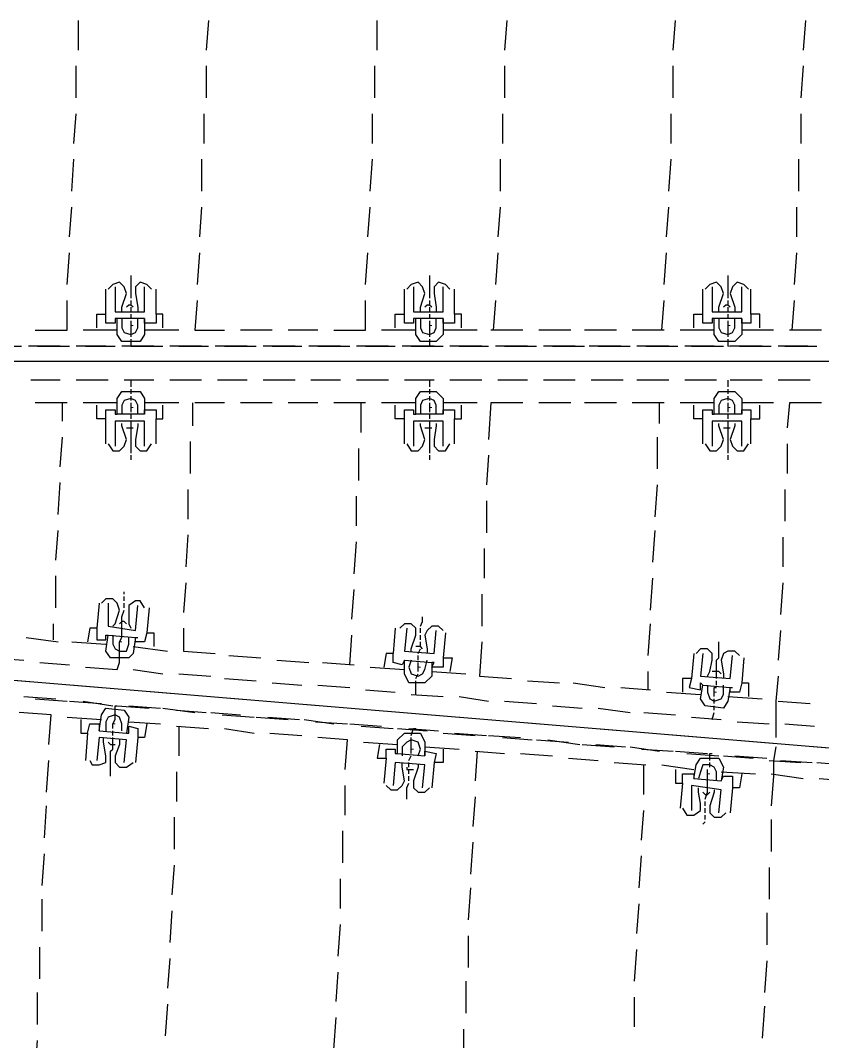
# Model space of a CAD drawing. Header units: millimetres. Extents: x -45 to 90, y -17 to 16.
# Drawn here: x 45.747 to 47.361, y -2.12 to -0.064 of the extents above; entities that cross this region are included whole.
import ezdxf

# ---------------------------------------------------------------- set-up
doc = ezdxf.new("R2010")
doc.units = ezdxf.units.MM
doc.layers.add('PDF_Geometry', color=7, linetype='Continuous')

msp = doc.modelspace()

# ---------------------------------------------------------------- linework, layer by layer
at = {"color": 2}
for p, q in [((0, -0.75), (53.4325, -0.75)), ((40.7692, -0.9801), (53.4212, -2.0305))]:
    msp.add_line(p, q, dxfattribs=at)
at = {"color": 1}
msp.add_lwpolyline([(41.9915, -1.0816), (49.2328, -1.6828)], dxfattribs=at)
at = {"layer": 'PDF_Geometry', "lineweight": 25}
for points in [[(45.8641, -0.1238), (45.8641, -0.0642)], [(46.1254, -0.0642), (46.1208, -0.1238)], [(46.4646, -0.1238), (46.4646, -0.0642)], [(46.7259, -0.0642), (46.7213, -0.1238)], [(47.0606, -0.1238), (47.0652, -0.0642)], [(47.3264, -0.0642), (47.3219, -0.1238)], [(45.8595, -0.22), (45.8595, -0.1559)], [(46.1208, -0.1559), (46.1208, -0.22)], [(46.4599, -0.22), (46.4599, -0.1559)], [(46.7213, -0.1559), (46.7213, -0.22)], [(47.0606, -0.22), (47.0606, -0.1559)], [(47.3219, -0.1559), (47.3173, -0.22)], [(45.8549, -0.3117), (45.8595, -0.2521)], [(46.116, -0.2521), (46.116, -0.3117)], [(46.4555, -0.3117), (46.4555, -0.2521)], [(46.7168, -0.2521), (46.7168, -0.3117)], [(47.056, -0.3117), (47.056, -0.2521)], [(47.3173, -0.2521), (47.3173, -0.3117)], [(45.8504, -0.408), (45.8549, -0.3438)], [(46.1117, -0.3438), (46.1117, -0.408)], [(46.4509, -0.408), (46.4555, -0.3438)], [(46.7122, -0.3438), (46.7122, -0.408)], [(47.0514, -0.408), (47.056, -0.3438)], [(47.3127, -0.3438), (47.3127, -0.408)], [(45.8458, -0.4997), (45.8504, -0.4401)], [(46.1117, -0.4401), (46.1071, -0.4997)], [(46.4463, -0.4997), (46.4509, -0.4401)], [(46.7122, -0.4401), (46.7076, -0.4997)], [(47.0468, -0.4997), (47.0514, -0.4401)], [(47.3081, -0.4401), (47.3081, -0.4997)], [(45.8412, -0.5959), (45.8458, -0.5318)], [(46.1071, -0.5318), (46.1025, -0.5959)], [(46.4417, -0.5959), (46.4463, -0.5318)], [(46.7076, -0.5318), (46.703, -0.5959)], [(47.0422, -0.5959), (47.0468, -0.5318)], [(47.3081, -0.5318), (47.3035, -0.5959)], [(45.9512, -0.6509), (45.9512, -0.6418), (45.9604, -0.6143), (45.9558, -0.6005), (45.9466, -0.5914), (45.9329, -0.5959), (45.9237, -0.6051)], [(45.9695, -0.5776), (45.9695, -0.5822), (45.9695, -0.5868), (45.9695, -0.5959), (45.9695, -0.6005), (45.9695, -0.6097), (45.9695, -0.6143), (45.9695, -0.6234)], [(46.0108, -0.6051), (46.0014, -0.5959), (45.9879, -0.5914), (45.9787, -0.6005), (45.9787, -0.6143), (45.9833, -0.6418), (45.9833, -0.6509)], [(46.5517, -0.6509), (46.5517, -0.6418), (46.5609, -0.6143), (46.5563, -0.6005), (46.5471, -0.5914), (46.5334, -0.5959), (46.5242, -0.6051)], [(46.5701, -0.5776), (46.5701, -0.5822), (46.5701, -0.5868), (46.5701, -0.5959), (46.5701, -0.6005), (46.5701, -0.6097), (46.5701, -0.6143), (46.5701, -0.6234)], [(46.6113, -0.6051), (46.6022, -0.5959), (46.5884, -0.5914), (46.5792, -0.6005), (46.5792, -0.6143), (46.5838, -0.6418), (46.5838, -0.6509)], [(47.1522, -0.6509), (47.1522, -0.6418), (47.1614, -0.6143), (47.1568, -0.6005), (47.1475, -0.5914), (47.1339, -0.5959), (47.1247, -0.6051)], [(47.1706, -0.5776), (47.1706, -0.5822), (47.1706, -0.5868), (47.1706, -0.5959), (47.1706, -0.6005), (47.1706, -0.6097), (47.1706, -0.6143), (47.1706, -0.6234)], [(47.2118, -0.6051), (47.2027, -0.5959), (47.1889, -0.5914), (47.1798, -0.6005), (47.1752, -0.6143), (47.1843, -0.6418), (47.1843, -0.6509)], [(45.9008, -0.683), (45.9008, -0.6555), (45.9191, -0.6555), (45.9191, -0.6051)], [(45.9375, -0.6005), (45.9375, -0.6509), (45.9971, -0.6509), (45.9971, -0.6005)], [(46.0337, -0.683), (46.0337, -0.6555), (46.02, -0.6555), (46.02, -0.6051)], [(46.5013, -0.683), (46.5013, -0.6555), (46.5196, -0.6555), (46.5196, -0.6051)], [(46.538, -0.6005), (46.538, -0.6509), (46.5976, -0.6509), (46.5976, -0.6005)], [(46.6342, -0.683), (46.6342, -0.6555), (46.6205, -0.6555), (46.6205, -0.6051)], [(47.1018, -0.683), (47.1018, -0.6555), (47.1202, -0.6555), (47.1202, -0.6051)], [(47.1385, -0.6005), (47.1385, -0.6509), (47.1981, -0.6509), (47.1981, -0.6005)], [(47.2348, -0.683), (47.2348, -0.6555), (47.2164, -0.6555), (47.2164, -0.6051)], [(45.777, -0.6876), (45.8412, -0.6876), (45.8412, -0.628)], [(45.9741, -0.6418), (45.9695, -0.6372), (45.965, -0.6372), (45.9604, -0.6418)], [(45.9695, -0.628), (45.9695, -0.6372)], [(46.1025, -0.628), (46.0979, -0.6876), (46.1575, -0.6876)], [(46.3775, -0.6876), (46.4417, -0.6876), (46.4417, -0.628)], [(46.5745, -0.6418), (46.5701, -0.6372), (46.5655, -0.6372), (46.5609, -0.6418)], [(46.5701, -0.628), (46.5701, -0.6372)], [(46.703, -0.628), (46.6984, -0.6876)], [(47.0376, -0.6876), (47.0422, -0.628)], [(47.1752, -0.6418), (47.1706, -0.6372), (47.166, -0.6372), (47.1614, -0.6418)], [(47.1706, -0.628), (47.1706, -0.6372)], [(47.3035, -0.628), (47.2989, -0.6876)], [(45.9971, -0.6645), (45.942, -0.6645), (45.9375, -0.6645), (45.9375, -0.6739), (45.9191, -0.6739), (45.9191, -0.6555)], [(46.02, -0.6555), (46.02, -0.6739), (45.9971, -0.6739), (45.9971, -0.6645), (45.9971, -0.6968), (45.9879, -0.7105), (45.9512, -0.7105), (45.942, -0.6968), (45.942, -0.6645)], [(45.9695, -0.6418), (45.9695, -0.6509)], [(45.9695, -0.6555), (45.9695, -0.6645)], [(46.5976, -0.6645), (46.5426, -0.6645), (46.538, -0.6645), (46.538, -0.6739), (46.5196, -0.6739), (46.5196, -0.6555)], [(46.6205, -0.6555), (46.6205, -0.6739), (46.5976, -0.6739), (46.5976, -0.6645), (46.5976, -0.6968), (46.5838, -0.7105), (46.5517, -0.7105), (46.5426, -0.6968), (46.5426, -0.6645)], [(46.5701, -0.6418), (46.5701, -0.6509)], [(46.5701, -0.6555), (46.5701, -0.6645)], [(47.1981, -0.6645), (47.1431, -0.6645), (47.1385, -0.6645), (47.1385, -0.6739), (47.1202, -0.6739), (47.1202, -0.6555)], [(47.2164, -0.6555), (47.2164, -0.6739), (47.1981, -0.6739), (47.1981, -0.6645), (47.1981, -0.6968), (47.1843, -0.7105), (47.1522, -0.7105), (47.1431, -0.6968), (47.1431, -0.6645)], [(47.1706, -0.6418), (47.1706, -0.6509)], [(47.1706, -0.6555), (47.1706, -0.6645)], [(45.9512, -0.6645), (45.9512, -0.683), (45.9558, -0.6922), (45.9695, -0.6968), (45.9787, -0.6922), (45.9833, -0.683), (45.9833, -0.6645)], [(45.9695, -0.6693), (45.9695, -0.6784), (45.9695, -0.6876), (45.9695, -0.6922), (45.9695, -0.7014)], [(46.5517, -0.6645), (46.5517, -0.683), (46.5563, -0.6922), (46.5701, -0.6968), (46.5792, -0.6922), (46.5838, -0.683), (46.5838, -0.6645)], [(46.5701, -0.6693), (46.5701, -0.6784), (46.5701, -0.6876), (46.5701, -0.6922), (46.5701, -0.7014)], [(47.1522, -0.6645), (47.1522, -0.683), (47.1568, -0.6922), (47.1706, -0.6968), (47.1798, -0.6922), (47.1843, -0.683), (47.1843, -0.6645)], [(47.1706, -0.6693), (47.1706, -0.6784), (47.1706, -0.6876), (47.1706, -0.6922), (47.1706, -0.7014)], [(45.942, -0.6876), (45.8733, -0.6876)], [(46.0658, -0.6876), (45.9971, -0.6876)], [(46.2538, -0.6876), (46.1896, -0.6876)], [(46.3453, -0.6876), (46.2859, -0.6876)], [(46.5426, -0.6876), (46.4738, -0.6876)], [(46.6663, -0.6876), (46.5976, -0.6876)], [(46.758, -0.6876), (46.6938, -0.6876)], [(46.8543, -0.6876), (46.7901, -0.6876)], [(46.946, -0.6876), (46.8818, -0.6876)], [(47.0422, -0.6876), (46.9781, -0.6876)], [(47.1431, -0.6876), (47.0743, -0.6876)], [(47.2621, -0.6876), (47.1981, -0.6876)], [(47.3585, -0.6876), (47.2944, -0.6876)], [(45.9695, -0.706), (45.9695, -0.7197), (46.0337, -0.7197)], [(46.5701, -0.706), (46.5701, -0.7197)], [(47.1706, -0.706), (47.1706, -0.7197)], [(45.6899, -0.7197), (45.7495, -0.7197)], [(45.8274, -0.7197), (45.7633, -0.7197)], [(45.7816, -0.7197), (45.8458, -0.7197)], [(45.9191, -0.7197), (45.8595, -0.7197)], [(45.8779, -0.7197), (45.9375, -0.7197)], [(46.0154, -0.7197), (45.9512, -0.7197)], [(46.1117, -0.7197), (46.0475, -0.7197)], [(46.0658, -0.7197), (46.1254, -0.7197)], [(46.2033, -0.7197), (46.1392, -0.7197)], [(46.1575, -0.7197), (46.2217, -0.7197)], [(46.2996, -0.7197), (46.2354, -0.7197)], [(46.2538, -0.7197), (46.3134, -0.7197)], [(46.3913, -0.7197), (46.3271, -0.7197)], [(46.3453, -0.7197), (46.4096, -0.7197)], [(46.4876, -0.7197), (46.4234, -0.7197)], [(46.4417, -0.7197), (46.5013, -0.7197)], [(46.5792, -0.7197), (46.5151, -0.7197)], [(46.5334, -0.7197), (46.5976, -0.7197)], [(46.6755, -0.7197), (46.6113, -0.7197)], [(46.6297, -0.7197), (46.6891, -0.7197)], [(46.7672, -0.7197), (46.703, -0.7197)], [(46.7213, -0.7197), (46.7855, -0.7197)], [(46.8634, -0.7197), (46.7993, -0.7197)], [(46.8176, -0.7197), (46.8818, -0.7197)], [(46.9551, -0.7197), (46.891, -0.7197)], [(46.9093, -0.7197), (46.9735, -0.7197)], [(47.0514, -0.7197), (46.9872, -0.7197)], [(47.0056, -0.7197), (47.0697, -0.7197)], [(47.1431, -0.7197), (47.0835, -0.7197)], [(47.0972, -0.7197), (47.1614, -0.7197)], [(47.2393, -0.7197), (47.1752, -0.7197)], [(47.1935, -0.7197), (47.2577, -0.7197)], [(47.331, -0.7197), (47.2714, -0.7197)], [(47.2852, -0.7197), (47.3494, -0.7197)], [(45.8274, -0.7885), (45.7678, -0.7885)], [(45.9237, -0.7885), (45.8595, -0.7885)], [(46.0154, -0.7885), (45.9558, -0.7885)], [(45.9695, -0.7885), (45.9695, -0.8022)], [(46.1117, -0.7885), (46.0475, -0.7885)], [(46.2033, -0.7885), (46.1437, -0.7885)], [(46.2996, -0.7885), (46.2354, -0.7885)], [(46.3913, -0.7885), (46.3317, -0.7885)], [(46.4876, -0.7885), (46.4234, -0.7885)], [(46.5792, -0.7885), (46.5196, -0.7885)], [(46.5701, -0.7885), (46.5701, -0.8022)], [(46.6755, -0.7885), (46.6113, -0.7885)], [(46.7672, -0.7885), (46.7076, -0.7885)], [(46.8634, -0.7885), (46.7993, -0.7885)], [(46.9597, -0.7885), (46.8955, -0.7885)], [(47.0514, -0.7885), (46.9872, -0.7885)], [(47.1475, -0.7885), (47.0835, -0.7885)], [(47.1706, -0.7885), (47.1706, -0.8022)], [(47.2393, -0.7885), (47.1752, -0.7885)], [(47.3356, -0.7885), (47.2714, -0.7885)], [(45.9191, -0.8664), (45.9191, -0.8481), (45.9375, -0.8481), (45.9375, -0.8572), (45.942, -0.8572), (45.942, -0.8251), (45.9512, -0.8114), (45.9879, -0.8114), (45.9971, -0.8251), (45.9971, -0.8572), (45.9971, -0.8481), (46.02, -0.8481), (46.02, -0.8664)], [(45.9695, -0.8068), (45.9695, -0.816)], [(45.9695, -0.8206), (45.9695, -0.8297)], [(46.5196, -0.8664), (46.5196, -0.8481), (46.538, -0.8481), (46.538, -0.8572), (46.5426, -0.8572), (46.5426, -0.8251), (46.5517, -0.8114), (46.5838, -0.8114), (46.5976, -0.8251), (46.5976, -0.8572), (46.5976, -0.8481), (46.6205, -0.8481), (46.6205, -0.8664)], [(46.5701, -0.8068), (46.5701, -0.816)], [(46.5701, -0.8206), (46.5701, -0.8297)], [(47.1202, -0.8664), (47.1202, -0.8481), (47.1385, -0.8481), (47.1385, -0.8572), (47.1431, -0.8572), (47.1431, -0.8251), (47.1522, -0.8114), (47.1843, -0.8114), (47.1981, -0.8251), (47.1981, -0.8572), (47.1981, -0.8481), (47.2164, -0.8481), (47.2164, -0.8664)], [(47.1706, -0.8068), (47.1706, -0.816)], [(47.1706, -0.8206), (47.1706, -0.8297)], [(45.8412, -0.8343), (45.777, -0.8343)], [(45.832, -0.871), (45.832, -0.8343)], [(45.942, -0.8343), (45.8733, -0.8343)], [(45.9191, -0.9168), (45.9191, -0.8664), (45.9008, -0.8664), (45.9008, -0.8389)], [(45.9833, -0.8572), (45.9833, -0.8389), (45.9787, -0.8297), (45.9695, -0.8251), (45.9558, -0.8297), (45.9512, -0.8389), (45.9512, -0.8572)], [(45.9695, -0.8343), (45.9695, -0.8435), (45.9695, -0.8526)], [(46.0658, -0.8343), (45.9971, -0.8343)], [(46.02, -0.9168), (46.02, -0.8664), (46.0337, -0.8664), (46.0337, -0.8389)], [(46.0933, -0.8343), (46.0933, -0.8802)], [(46.1575, -0.8343), (46.0979, -0.8343)], [(46.2538, -0.8343), (46.1896, -0.8343)], [(46.3453, -0.8343), (46.2859, -0.8343)], [(46.4417, -0.8343), (46.3775, -0.8343)], [(46.4325, -0.8937), (46.4325, -0.8343)], [(46.5426, -0.8343), (46.4738, -0.8343)], [(46.5196, -0.9168), (46.5196, -0.8664), (46.5013, -0.8664), (46.5013, -0.8389)], [(46.5838, -0.8572), (46.5838, -0.8389), (46.5792, -0.8297), (46.5701, -0.8251), (46.5563, -0.8297), (46.5517, -0.8389), (46.5517, -0.8572)], [(46.5701, -0.8343), (46.5701, -0.8435), (46.5701, -0.8526)], [(46.6663, -0.8343), (46.5976, -0.8343)], [(46.6205, -0.9168), (46.6205, -0.8664), (46.6342, -0.8664), (46.6342, -0.8389)], [(46.758, -0.8343), (46.6938, -0.8343), (46.6891, -0.9077)], [(46.8543, -0.8343), (46.7901, -0.8343)], [(46.946, -0.8343), (46.8818, -0.8343)], [(47.0422, -0.8343), (46.9781, -0.8343)], [(47.0329, -0.8756), (47.0329, -0.8343)], [(47.1431, -0.8343), (47.0743, -0.8343)], [(47.1202, -0.9168), (47.1202, -0.8664), (47.1018, -0.8664), (47.1018, -0.8389)], [(47.1843, -0.8572), (47.1843, -0.8389), (47.1798, -0.8297), (47.1706, -0.8251), (47.1568, -0.8297), (47.1522, -0.8389), (47.1522, -0.8572)], [(47.1706, -0.8343), (47.1706, -0.8435), (47.1706, -0.8526)], [(47.2621, -0.8343), (47.1981, -0.8343)], [(47.2164, -0.9168), (47.2164, -0.8664), (47.2348, -0.8664), (47.2348, -0.8389)], [(47.3585, -0.8343), (47.2944, -0.8343), (47.2898, -0.8847)], [(45.9971, -0.8572), (45.942, -0.8572)], [(45.9695, -0.8572), (45.9695, -0.8664)], [(46.5976, -0.8572), (46.5426, -0.8572)], [(46.5701, -0.8572), (46.5701, -0.8664)], [(47.1981, -0.8572), (47.1431, -0.8572)], [(47.1706, -0.8572), (47.1706, -0.8664)], [(45.9237, -0.9168), (45.9329, -0.9306), (45.9466, -0.9306), (45.9558, -0.9214), (45.9604, -0.9077), (45.9512, -0.8802), (45.9512, -0.8756)], [(45.9971, -0.9214), (45.9971, -0.871), (45.9375, -0.871), (45.9375, -0.9214)], [(45.9695, -0.871), (45.9695, -0.8802), (45.9695, -0.8847), (45.9695, -0.8937), (45.9695, -0.8985), (45.9695, -0.9077), (45.9695, -0.9122), (45.9695, -0.9214), (45.9695, -0.926), (45.9695, -0.9352)], [(45.9833, -0.8756), (45.9833, -0.8802), (45.9787, -0.9077), (45.9787, -0.9214), (45.9879, -0.9306), (46.0014, -0.9306), (46.0108, -0.9168)], [(46.5242, -0.9168), (46.5334, -0.9306), (46.5471, -0.9306), (46.5563, -0.9214), (46.5609, -0.9077), (46.5517, -0.8802), (46.5517, -0.8756)], [(46.5976, -0.9214), (46.5976, -0.871), (46.538, -0.871), (46.538, -0.9214)], [(46.5701, -0.871), (46.5701, -0.8802), (46.5701, -0.8847), (46.5701, -0.8937), (46.5701, -0.8985), (46.5701, -0.9077), (46.5701, -0.9122), (46.5701, -0.9214), (46.5701, -0.926), (46.5701, -0.9352)], [(46.5838, -0.8756), (46.5838, -0.8802), (46.5792, -0.9077), (46.5792, -0.9214), (46.5884, -0.9306), (46.6022, -0.9306), (46.6113, -0.9168)], [(47.1247, -0.9168), (47.1339, -0.9306), (47.1475, -0.9306), (47.1568, -0.9214), (47.1614, -0.9077), (47.1522, -0.8802), (47.1522, -0.8756)], [(47.1981, -0.9214), (47.1981, -0.871), (47.1385, -0.871), (47.1385, -0.9214)], [(47.1706, -0.871), (47.1706, -0.8802), (47.1706, -0.8847), (47.1706, -0.8937), (47.1706, -0.8985), (47.1706, -0.9077), (47.1706, -0.9122), (47.1706, -0.9214), (47.1706, -0.926), (47.1706, -0.9352)], [(47.1843, -0.8756), (47.1843, -0.8802), (47.1752, -0.9077), (47.1798, -0.9214), (47.1889, -0.9306), (47.2027, -0.9306), (47.2118, -0.9168)], [(45.8274, -0.9627), (45.832, -0.9031)], [(45.9604, -0.8847), (45.965, -0.8847), (45.9695, -0.8847), (45.9741, -0.8847)], [(46.5609, -0.8847), (46.5655, -0.8847), (46.5701, -0.8847), (46.5745, -0.8847)], [(47.0285, -0.9672), (47.0285, -0.9031)], [(47.1614, -0.8847), (47.166, -0.8847), (47.1706, -0.8847), (47.1752, -0.8847)], [(46.0887, -0.9122), (46.0887, -0.9764)], [(47.2898, -0.9168), (47.2898, -0.9764)], [(45.9695, -0.9397), (45.9695, -0.9489)], [(46.428, -0.9902), (46.428, -0.926)], [(46.5701, -0.9397), (46.5701, -0.9489)], [(46.6891, -0.9397), (46.6847, -0.9993)], [(47.1706, -0.9397), (47.1706, -0.9489)], [(45.8229, -1.0589), (45.8274, -0.9948)], [(47.0239, -1.0635), (47.0285, -0.9993)], [(46.0841, -1.0083), (46.0841, -1.0681)], [(46.4234, -1.0819), (46.4234, -1.0223)], [(47.2852, -1.0083), (47.2852, -1.0727)], [(46.6847, -1.0314), (46.6847, -1.0956)], [(45.8183, -1.1506), (45.8229, -1.091)], [(46.0841, -1.1002), (46.0796, -1.1644)], [(47.0193, -1.1552), (47.0239, -1.091)], [(47.2806, -1.1048), (47.2806, -1.1644)], [(46.4188, -1.1781), (46.4234, -1.1139)], [(46.6801, -1.1277), (46.6801, -1.1873)], [(45.8183, -1.2469), (45.8183, -1.1827)], [(47.0147, -1.2515), (47.0193, -1.1873)], [(46.0796, -1.1965), (46.075, -1.256)], [(46.4142, -1.2698), (46.4188, -1.2102)], [(47.2806, -1.1965), (47.276, -1.2606)], [(45.9329, -1.2836), (45.9375, -1.279), (45.9466, -1.2515), (45.942, -1.2375), (45.9329, -1.2285), (45.9191, -1.2285), (45.91, -1.2375)], [(45.9558, -1.2194), (45.9558, -1.2148)], [(45.9558, -1.2331), (45.9558, -1.224)], [(45.9971, -1.2469), (45.9879, -1.2331), (45.9787, -1.2331), (45.965, -1.2423), (45.965, -1.256), (45.965, -1.279), (45.9695, -1.2881)], [(46.6755, -1.2194), (46.6755, -1.2836)], [(45.8779, -1.3661), (45.942, -1.3707), (45.9466, -1.3569), (45.9466, -1.3431), (45.9466, -1.3294), (45.9466, -1.3156), (45.9512, -1.3065), (45.9512, -1.2927), (45.9512, -1.279), (45.9512, -1.2652), (45.9558, -1.2515)], [(45.9054, -1.2375), (45.9008, -1.2881), (45.8868, -1.2881), (45.8824, -1.3156)], [(45.9237, -1.2375), (45.9237, -1.2836), (45.9787, -1.2927), (45.9833, -1.2423)], [(45.9558, -1.2469), (45.9558, -1.2375)], [(46.0062, -1.2469), (46.0014, -1.2973), (46.0154, -1.2973), (46.0154, -1.3248)], [(45.9604, -1.279), (45.9558, -1.2744), (45.9512, -1.2744), (45.9466, -1.279)], [(46.5517, -1.2836), (46.5563, -1.2744), (46.5563, -1.2698), (46.5563, -1.2652)], [(45.8137, -1.3111), (45.8137, -1.279)], [(45.9008, -1.2881), (45.9008, -1.3111), (45.9191, -1.3111), (45.9191, -1.3019), (45.9237, -1.3019), (45.9787, -1.3065), (45.9741, -1.3386), (45.965, -1.3477), (45.9283, -1.3477), (45.9191, -1.334), (45.9237, -1.3019)], [(46.075, -1.2881), (46.075, -1.334), (46.1392, -1.3386)], [(46.5013, -1.2881), (46.4967, -1.3386), (46.483, -1.3386), (46.4784, -1.3661)], [(46.5334, -1.334), (46.5334, -1.3294), (46.5426, -1.3019), (46.5426, -1.2881), (46.5334, -1.279), (46.5196, -1.279), (46.5105, -1.2881)], [(46.5242, -1.2881), (46.5196, -1.334), (46.5792, -1.3386), (46.5838, -1.2927)], [(46.5517, -1.2973), (46.5517, -1.2881)], [(46.5976, -1.2927), (46.5884, -1.2836), (46.5745, -1.2836), (46.5655, -1.2927), (46.5609, -1.3019), (46.5655, -1.3294), (46.5655, -1.3386)], [(47.0101, -1.3431), (47.0147, -1.279)], [(47.276, -1.2927), (47.2714, -1.3521)], [(45.7587, -1.3065), (45.8229, -1.3156)], [(45.8504, -1.3156), (45.9191, -1.3202)], [(45.9329, -1.3019), (45.9329, -1.3202), (45.9375, -1.3294), (45.9466, -1.334), (45.9604, -1.334), (45.965, -1.3202), (45.965, -1.3065)], [(46.0014, -1.2973), (45.9971, -1.3156), (45.9787, -1.3156), (45.9787, -1.3065), (45.9833, -1.3065)], [(46.4096, -1.3615), (46.4142, -1.3019)], [(46.5517, -1.3111), (46.5517, -1.3019)], [(46.5517, -1.3248), (46.5517, -1.3156)], [(46.6022, -1.2973), (46.5976, -1.3477), (46.6159, -1.3477), (46.6113, -1.3752)], [(46.6755, -1.3156), (46.6709, -1.3844), (46.7351, -1.389)], [(47.1475, -1.389), (47.1475, -1.3798), (47.1475, -1.3752), (47.1475, -1.3661), (47.1475, -1.3615), (47.1475, -1.3521), (47.1522, -1.3477), (47.1522, -1.3386), (47.1522, -1.334), (47.1522, -1.3248), (47.1522, -1.3202), (47.1522, -1.3156)], [(45.9741, -1.3248), (46.0429, -1.334)], [(46.5563, -1.3294), (46.5517, -1.3248), (46.5471, -1.3248), (46.5426, -1.3248)], [(46.5471, -1.3386), (46.5517, -1.3294)], [(47.1293, -1.3844), (47.1339, -1.3752), (47.1385, -1.3521), (47.1385, -1.3386), (47.1293, -1.3294), (47.1156, -1.3294), (47.1064, -1.3386)], [(47.1935, -1.3431), (47.1843, -1.334), (47.1706, -1.334), (47.1614, -1.3386), (47.1568, -1.3521), (47.1614, -1.3798), (47.1614, -1.389)], [(45.6899, -1.3477), (45.7541, -1.3521)], [(45.7862, -1.3569), (45.8458, -1.3615)], [(46.1667, -1.3431), (46.2307, -1.3477)], [(46.2629, -1.3521), (46.3271, -1.3569)], [(46.3546, -1.3569), (46.4188, -1.3615)], [(46.5976, -1.3477), (46.5976, -1.3661), (46.5745, -1.3661), (46.5792, -1.3569), (46.5745, -1.3569), (46.5745, -1.3844), (46.5609, -1.3982), (46.5288, -1.3982), (46.5196, -1.3798), (46.5196, -1.3521), (46.5151, -1.3615), (46.4967, -1.3569), (46.4967, -1.3386)], [(46.5196, -1.3521), (46.5745, -1.3569)], [(46.5334, -1.3521), (46.5288, -1.3661), (46.5334, -1.3798), (46.5471, -1.3844), (46.5563, -1.3798), (46.5609, -1.3707), (46.5655, -1.3521)], [(46.5471, -1.3521), (46.5471, -1.3431)], [(46.5471, -1.3752), (46.5471, -1.3661), (46.5471, -1.3569)], [(47.1018, -1.3386), (47.0972, -1.389), (47.0789, -1.389), (47.0789, -1.4165)], [(47.1202, -1.3386), (47.1156, -1.3844), (47.1752, -1.389), (47.1798, -1.3431)], [(47.2027, -1.3477), (47.1981, -1.3982), (47.2118, -1.3982), (47.2118, -1.4257)], [(45.9741, -1.3707), (46.0337, -1.3798)], [(46.4509, -1.3661), (46.5196, -1.3707)], [(46.5745, -1.3752), (46.6434, -1.3798)], [(47.0101, -1.4119), (47.0101, -1.3752)], [(47.1568, -1.3798), (47.1522, -1.3752), (47.1431, -1.3752), (47.1385, -1.3752)], [(46.0658, -1.3798), (46.13, -1.3844)], [(46.1575, -1.389), (46.2217, -1.3936)], [(46.5426, -1.389), (46.5471, -1.3798)], [(46.5426, -1.4211), (46.5426, -1.4073), (46.5426, -1.3936)], [(46.7672, -1.3936), (46.8314, -1.3982)], [(47.0972, -1.389), (47.0927, -1.4073), (47.1156, -1.4119), (47.1156, -1.3982), (47.1202, -1.4027), (47.1752, -1.4073), (47.1706, -1.4348), (47.1614, -1.4486), (47.1247, -1.444), (47.1156, -1.4302), (47.1202, -1.4027)], [(47.1475, -1.4027), (47.1475, -1.3936)], [(47.2714, -1.3844), (47.2669, -1.4348), (47.2669, -1.4807), (47.2669, -1.5082)], [(46.2538, -1.3982), (46.3134, -1.4027)], [(46.3453, -1.4027), (46.4096, -1.4073)], [(46.4417, -1.4119), (46.5013, -1.4165)], [(46.8589, -1.3982), (46.923, -1.4073)], [(46.9551, -1.4073), (47.0147, -1.4119)], [(47.0468, -1.4165), (47.1156, -1.4211)], [(47.1293, -1.4027), (47.1293, -1.4165), (47.1339, -1.4302), (47.1431, -1.4348), (47.1568, -1.4302), (47.1614, -1.4211), (47.1614, -1.4027)], [(47.1431, -1.4257), (47.1431, -1.4165), (47.1431, -1.4073), (47.1475, -1.4073)], [(47.1981, -1.3982), (47.1935, -1.4165), (47.1752, -1.4165), (47.1752, -1.4073), (47.1798, -1.4073)], [(45.7541, -1.4257), (45.8183, -1.4302)], [(45.777, -1.4302), (45.8412, -1.4348)], [(45.8458, -1.4348), (45.91, -1.4394)], [(45.8733, -1.4348), (45.9329, -1.444)], [(46.5334, -1.4211), (46.5976, -1.4257)], [(46.6297, -1.4257), (46.6891, -1.4348)], [(46.7213, -1.4348), (46.7855, -1.4394)], [(47.1431, -1.4394), (47.1431, -1.4302)], [(47.1706, -1.4257), (47.2393, -1.4302)], [(47.2714, -1.4348), (47.3356, -1.4394)], [(45.8045, -1.5219), (45.8091, -1.4623), (45.7449, -1.4577)], [(45.8824, -1.499), (45.8868, -1.4807), (45.9054, -1.4807), (45.9054, -1.4898), (45.9054, -1.4944), (45.91, -1.4623), (45.9191, -1.4486), (45.9558, -1.4532), (45.965, -1.4667), (45.9604, -1.499)], [(45.9329, -1.4898), (45.9329, -1.4807), (45.9375, -1.4715), (45.9375, -1.4667), (45.9375, -1.4577), (45.9375, -1.4532), (45.9375, -1.444), (45.942, -1.444), (46.0062, -1.4486)], [(45.965, -1.444), (46.0291, -1.4486)], [(46.0337, -1.4486), (46.0979, -1.4577)], [(46.0612, -1.4532), (46.1208, -1.4577)], [(46.13, -1.4577), (46.1896, -1.4623)], [(46.8176, -1.444), (46.8772, -1.4486)], [(46.9093, -1.4486), (46.9735, -1.4577)], [(47.001, -1.4577), (47.0652, -1.4623)], [(47.1385, -1.4715), (47.1431, -1.4577)], [(47.1431, -1.4532), (47.1431, -1.444)], [(45.8412, -1.4667), (45.91, -1.4715)], [(45.8687, -1.4715), (45.8687, -1.499), (45.8824, -1.499), (45.8779, -1.554)], [(45.9512, -1.4944), (45.9512, -1.4807), (45.9466, -1.4667), (45.9375, -1.4623), (45.9237, -1.4667), (45.9191, -1.4761), (45.9191, -1.4944)], [(45.965, -1.4761), (46.0291, -1.4807)], [(46.1529, -1.4623), (46.2171, -1.4667)], [(46.2217, -1.4667), (46.2859, -1.4715)], [(46.2446, -1.4667), (46.3088, -1.4715)], [(46.3179, -1.4715), (46.3775, -1.4807)], [(46.3409, -1.4761), (46.405, -1.4807)], [(47.0972, -1.4667), (47.1568, -1.4715)], [(47.1889, -1.4761), (47.2531, -1.4807)], [(45.9054, -1.4944), (45.9604, -1.499), (45.965, -1.499), (45.965, -1.4853), (45.9833, -1.4898), (45.9833, -1.5082)], [(45.9329, -1.5036), (45.9329, -1.4944)], [(46.0014, -1.4807), (45.9971, -1.5082), (45.9833, -1.5082), (45.9787, -1.5586)], [(46.0612, -1.4853), (46.1254, -1.4898)], [(46.0658, -1.4853), (46.0658, -1.5448)], [(46.1575, -1.4898), (46.2171, -1.499)], [(46.2492, -1.499), (46.3134, -1.5036)], [(46.4096, -1.4807), (46.4738, -1.4853)], [(46.4325, -1.4853), (46.4967, -1.4898)], [(46.483, -1.5494), (46.483, -1.5311), (46.5013, -1.5311), (46.5013, -1.5403), (46.5059, -1.5403), (46.5059, -1.5128), (46.5196, -1.499), (46.5517, -1.499), (46.5609, -1.5173), (46.5609, -1.5448), (46.5609, -1.5357), (46.5838, -1.5403), (46.5792, -1.5586)], [(46.5059, -1.4898), (46.5655, -1.4944)], [(46.5288, -1.4898), (46.5884, -1.4944)], [(46.5334, -1.5036), (46.538, -1.4898), (46.5426, -1.4898)], [(46.5976, -1.499), (46.6617, -1.5036)], [(46.6205, -1.499), (46.6847, -1.5036)], [(47.2852, -1.4807), (47.3448, -1.4853)], [(45.8868, -1.554), (45.8916, -1.5632), (45.9054, -1.5632), (45.9191, -1.5586), (45.9191, -1.5448), (45.9145, -1.5173), (45.9145, -1.5082)], [(45.9558, -1.5586), (45.9604, -1.5128), (45.9054, -1.5082), (45.9008, -1.554)], [(45.9237, -1.5173), (45.9283, -1.5219), (45.9329, -1.5219), (45.9375, -1.5219)], [(45.9283, -1.5861), (45.9283, -1.5769), (45.9283, -1.5724), (45.9283, -1.5632), (45.9283, -1.5586), (45.9283, -1.5494), (45.9283, -1.5448), (45.9283, -1.5357), (45.9329, -1.5311), (45.9329, -1.5219), (45.9329, -1.5173), (45.9329, -1.5082)], [(45.9466, -1.5128), (45.9466, -1.5219), (45.9375, -1.5448), (45.9375, -1.5586), (45.9466, -1.5678), (45.9604, -1.5678), (45.9741, -1.5586)], [(46.4005, -1.5724), (46.405, -1.5128), (46.3453, -1.5082)], [(46.4371, -1.5173), (46.5059, -1.5219)], [(46.5471, -1.5448), (46.5517, -1.5311), (46.5471, -1.5173), (46.5334, -1.5128), (46.5242, -1.5173), (46.5151, -1.5265), (46.5151, -1.5448)], [(46.5334, -1.5403), (46.5334, -1.5311), (46.5334, -1.5219), (46.5334, -1.5173), (46.5334, -1.5082)], [(46.6891, -1.5036), (46.7534, -1.5082)], [(46.7168, -1.5082), (46.7764, -1.5128)], [(46.7855, -1.5128), (46.8497, -1.5173)], [(46.8084, -1.5128), (46.8726, -1.5219)], [(46.4692, -1.5219), (46.4646, -1.5494), (46.483, -1.5494), (46.4784, -1.5999)], [(46.5059, -1.5403), (46.5609, -1.5448)], [(46.5609, -1.5265), (46.6297, -1.5311)], [(46.5976, -1.5311), (46.5976, -1.5586), (46.5792, -1.5586), (46.5745, -1.609)], [(46.6663, -1.5357), (46.6617, -1.5953)], [(46.6617, -1.5357), (46.7213, -1.5403)], [(46.7534, -1.5403), (46.8176, -1.5448)], [(46.8772, -1.5219), (46.9414, -1.5265)], [(46.9047, -1.5219), (46.9643, -1.5265)], [(46.9735, -1.5265), (47.0329, -1.5357)], [(46.9964, -1.5311), (47.0606, -1.5357)], [(47.0652, -1.5357), (47.1293, -1.5403)], [(47.0881, -1.5403), (47.1522, -1.5448)], [(47.1339, -1.554), (47.1339, -1.5403), (47.1385, -1.5403)], [(47.2669, -1.5265), (47.2621, -1.554), (47.2621, -1.5861), (47.2577, -1.6457)], [(45.7999, -1.6182), (45.8045, -1.554)], [(46.483, -1.6044), (46.4921, -1.6136), (46.5059, -1.6136), (46.5151, -1.6044), (46.5196, -1.5953), (46.5151, -1.5678), (46.5151, -1.5586)], [(46.5563, -1.609), (46.5609, -1.5632), (46.5013, -1.5586), (46.4967, -1.6044)], [(46.5288, -1.554), (46.5334, -1.5448)], [(46.5288, -1.5678), (46.5288, -1.5586)], [(46.8497, -1.5494), (46.9093, -1.554)], [(46.9414, -1.5586), (47.0056, -1.5632)], [(47.0789, -1.5999), (47.0789, -1.5813), (47.1018, -1.5813), (47.1018, -1.5907), (47.1064, -1.5632), (47.1156, -1.5494), (47.1522, -1.5494), (47.1614, -1.5678), (47.1568, -1.5953), (47.1614, -1.5861), (47.1798, -1.5861), (47.1798, -1.609)], [(47.1339, -1.5678), (47.1339, -1.5586)], [(47.1614, -1.5448), (47.221, -1.5494)], [(47.1843, -1.5448), (47.2485, -1.5494)], [(47.2531, -1.554), (47.3173, -1.5586)], [(47.276, -1.554), (47.3402, -1.5586)], [(47.3494, -1.5586), (47.409, -1.5632)], [(46.0612, -1.5769), (46.0612, -1.6365)], [(46.5242, -1.5678), (46.5242, -1.5724), (46.5334, -1.5724), (46.538, -1.5724)], [(46.5288, -1.5813), (46.5288, -1.5724)], [(46.5471, -1.5632), (46.5471, -1.5678), (46.538, -1.5953), (46.538, -1.609), (46.5471, -1.6182), (46.5609, -1.6182), (46.5701, -1.609)], [(47.001, -1.6228), (47.001, -1.5632)], [(47.0376, -1.5632), (47.1018, -1.5724)], [(47.0652, -1.5724), (47.0652, -1.5999), (47.0789, -1.5999), (47.0743, -1.6503)], [(47.1475, -1.5953), (47.1475, -1.5769), (47.1431, -1.5678), (47.1339, -1.5632), (47.1202, -1.5632), (47.1156, -1.5769), (47.111, -1.5907)], [(47.1247, -1.6319), (47.1293, -1.6182), (47.1293, -1.6044), (47.1293, -1.5907), (47.1293, -1.5813), (47.1293, -1.5724)], [(47.1568, -1.5769), (47.2256, -1.5813)], [(47.1981, -1.5813), (47.1935, -1.609), (47.1798, -1.609), (47.1752, -1.6595)], [(47.2577, -1.5813), (47.3219, -1.5907)], [(46.5242, -1.6319), (46.5242, -1.6274), (46.5242, -1.6228), (46.5242, -1.6136), (46.5242, -1.609), (46.5288, -1.5999)], [(46.5288, -1.5953), (46.5288, -1.5861)], [(47.1018, -1.5907), (47.1568, -1.5953)], [(47.354, -1.5907), (47.4135, -1.5953)], [(46.4005, -1.664), (46.4005, -1.6044)], [(47.0789, -1.6503), (47.0881, -1.664), (47.1018, -1.664), (47.1156, -1.6549), (47.1156, -1.6411), (47.111, -1.6182), (47.111, -1.609)], [(47.1522, -1.6595), (47.1568, -1.6136), (47.0972, -1.6044), (47.0972, -1.6549)], [(47.1202, -1.6182), (47.1247, -1.6228), (47.1293, -1.6228), (47.1339, -1.6182)], [(47.1431, -1.6136), (47.1431, -1.6182), (47.1339, -1.6457), (47.1339, -1.6595), (47.1431, -1.6686), (47.1568, -1.6686), (47.166, -1.6595)], [(46.6617, -1.6274), (46.6572, -1.687)], [(47.1247, -1.6457), (47.1247, -1.6365)], [(45.7954, -1.7099), (45.7999, -1.6457)], [(46.9964, -1.7145), (47.001, -1.6549)], [(47.1247, -1.6595), (47.1247, -1.6503)], [(47.1247, -1.6732), (47.1247, -1.664)], [(46.0566, -1.6686), (46.0566, -1.7328)], [(47.1202, -1.6824), (47.1247, -1.6778)], [(47.2577, -1.6732), (47.2577, -1.7374)], [(46.3959, -1.7603), (46.3959, -1.6959)], [(46.6572, -1.719), (46.6526, -1.7832)], [(45.7908, -1.8061), (45.7954, -1.742)], [(46.9918, -1.8105), (46.9964, -1.7465)], [(46.0566, -1.7649), (46.0521, -1.8245)], [(47.2531, -1.7695), (47.2531, -1.8336)], [(46.3913, -1.852), (46.3913, -1.7924)], [(46.6526, -1.8105), (46.648, -1.8749)], [(45.7908, -1.8978), (45.7908, -1.8336)], [(46.9872, -1.9024), (46.9918, -1.8428)], [(46.0521, -1.8566), (46.0475, -1.9207)], [(47.2485, -1.8612), (47.2485, -1.9251)], [(46.3867, -1.9483), (46.3913, -1.8841)], [(46.648, -1.907), (46.648, -1.9712)], [(45.7862, -1.9941), (45.7862, -1.9299)], [(46.0475, -1.9528), (46.0429, -2.0124)], [(46.9826, -1.9987), (46.9872, -1.9345)], [(47.2485, -1.9574), (47.2439, -2.0216)], [(46.3821, -2.0397), (46.3867, -1.9803)], [(46.6434, -1.9987), (46.6434, -2.0629)], [(45.7816, -2.0858), (45.7816, -2.0216)], [(46.9826, -2.0904), (46.9826, -2.0308)], [(46.0429, -2.0445), (46.0383, -2.1087)], [(47.2439, -2.0491), (47.2393, -2.1133)], [(46.3775, -2.1362), (46.3821, -2.072)], [(46.6388, -2.0949), (46.6388, -2.1591)], [(45.777, -2.182), (45.7816, -2.1179)]]:
    msp.add_lwpolyline(points, dxfattribs=at)
at = {"layer": 'PDF_Geometry', "lineweight": 9}
for points in [[(45.9695, -0.6784), (45.9741, -0.6784)], [(46.5701, -0.6784), (46.5745, -0.6784)], [(47.1706, -0.6784), (47.1752, -0.6784)], [(45.9695, -0.7197), (45.9741, -0.7197)], [(46.5701, -0.7197), (46.5745, -0.7197)], [(47.1706, -0.7197), (47.1752, -0.7197)], [(45.9695, -0.8435), (45.9741, -0.8435)], [(46.5701, -0.8435), (46.5745, -0.8435)], [(47.1706, -0.8435), (47.1752, -0.8435)], [(45.9466, -1.3156), (45.9512, -1.3156)], [(46.5471, -1.3661), (46.5517, -1.3661)], [(47.1431, -1.4165), (47.1475, -1.4165)], [(45.9375, -1.444), (45.942, -1.444)], [(45.9329, -1.4807), (45.9375, -1.4807)], [(46.538, -1.4898), (46.5426, -1.4898)], [(46.5334, -1.5311), (46.538, -1.5311)], [(47.1339, -1.5403), (47.1385, -1.5403)], [(47.1293, -1.5813), (47.1339, -1.5813)]]:
    msp.add_lwpolyline(points, dxfattribs=at)

doc.saveas('drawing.dxf')
